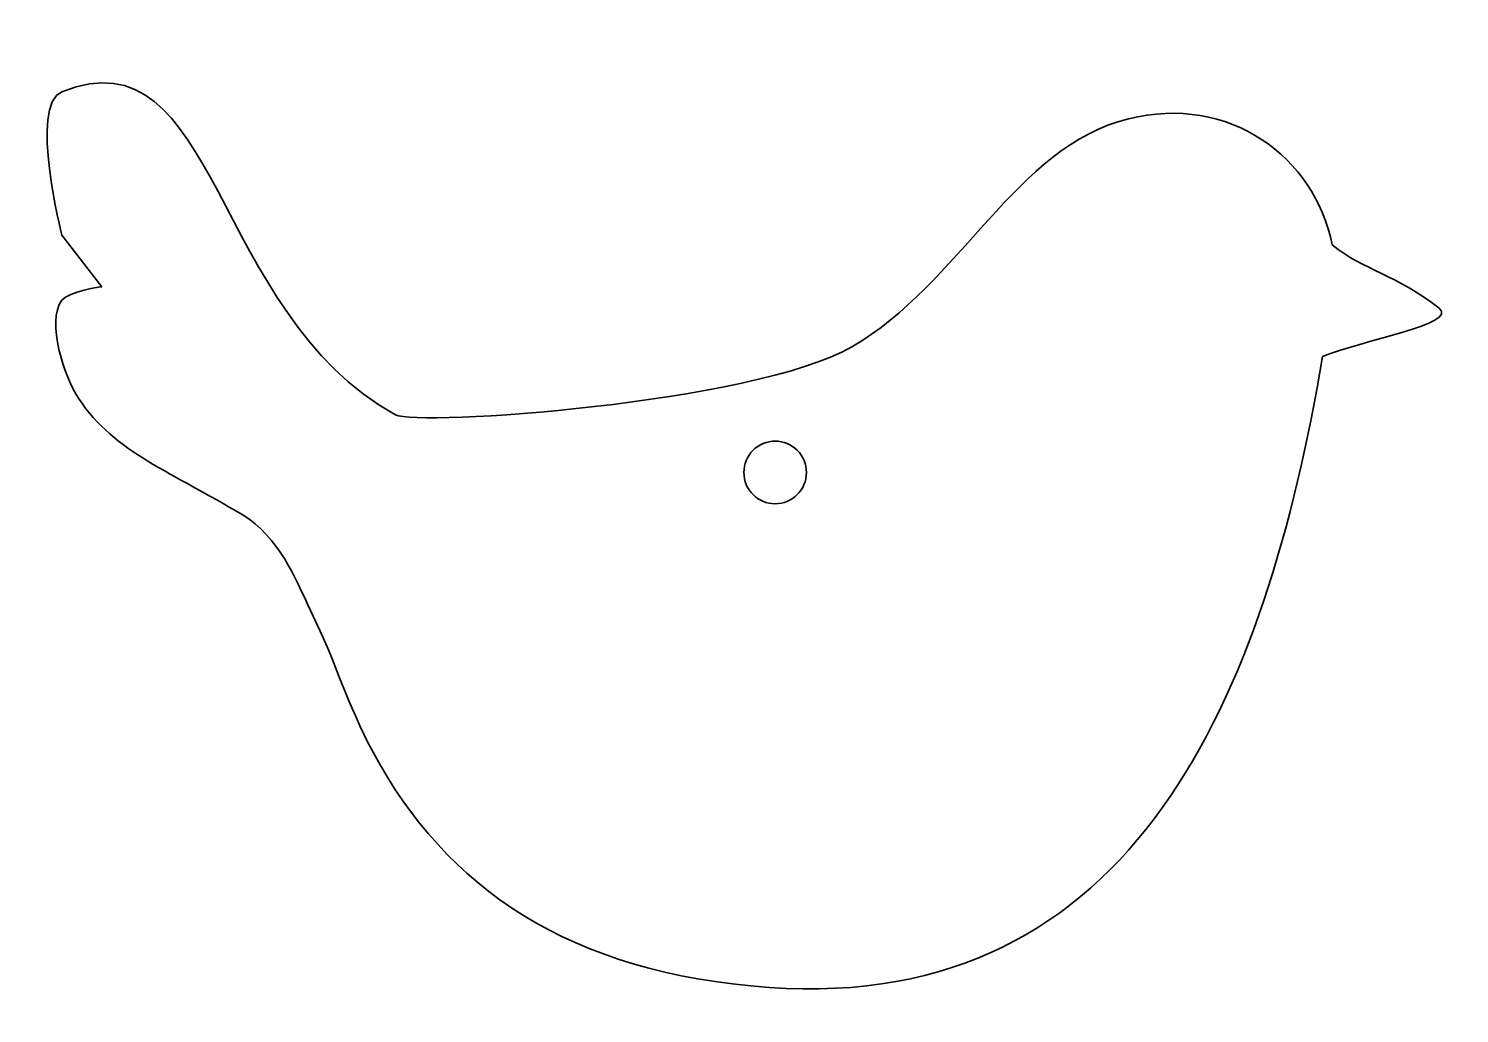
# Model space of a CAD drawing. Header units: millimetres. Extents: x 1.7 to 72.9, y 7.4 to 56.4.
import ezdxf

# ---------------------------------------------------------------- set-up
doc = ezdxf.new("R2010")
doc.units = ezdxf.units.MM
doc.layers.add('PDF _Слой 1', color=7, linetype='Continuous')

msp = doc.modelspace()

# ---------------------------------------------------------------- linework, layer by layer
at = {"layer": 'PDF _Слой 1', "lineweight": 35}
msp.add_lwpolyline([(3.353, 46.151), (5.343, 43.592)], dxfattribs=at)
msp.add_lwpolyline([(40.386, 34.352, 0.414429), (38.83, 35.909, 0.414429), (37.273, 34.352, 0.414174), (38.83, 32.795, 0.414174)], format="xyb", close=True, dxfattribs=at)
for points in [[(19.95, 37.221), (10.746, 42.265), (11.144, 56.429), (3.353, 53.286)], [(3.353, 53.286), (1.699, 52.618), (3.353, 46.151), (3.353, 46.151)], [(66.539, 45.669), (65.665, 50.062), (61.414, 53.182), (56.4, 51.945)], [(56.4, 51.945), (50.76, 50.552), (48.051, 43.709), (42.641, 40.601)], [(71.849, 42.531), (69.76, 44.173), (68.094, 44.408), (66.539, 45.669)], [(5.343, 43.592), (5.343, 43.592), (3.66, 43.354), (3.353, 42.928)], [(3.353, 42.928), (2.566, 41.835), (3.461, 39.121), (4.206, 38)], [(66.055, 40.117), (67.985, 40.924), (72.861, 41.736), (71.849, 42.531)], [(42.641, 40.601), (37.712, 37.767), (21.029, 36.629), (19.95, 37.221)], [(38.537, 8.736), (56.792, 7.446), (63.24, 23.406), (66.055, 40.117)], [(4.206, 38), (5.96, 35.363), (8.894, 34.319), (12.318, 32.257)], [(12.318, 32.257), (14.164, 31.145), (14.939, 29.119), (15.726, 27.484)], [(15.726, 27.484), (17.105, 24.626), (17.511, 22.894), (18.832, 20.439)], [(18.832, 20.439), (22.47, 13.68), (28.587, 9.439), (38.537, 8.736)]]:
    msp.add_open_spline(points, degree=3, dxfattribs=at)

doc.saveas('drawing.dxf')
